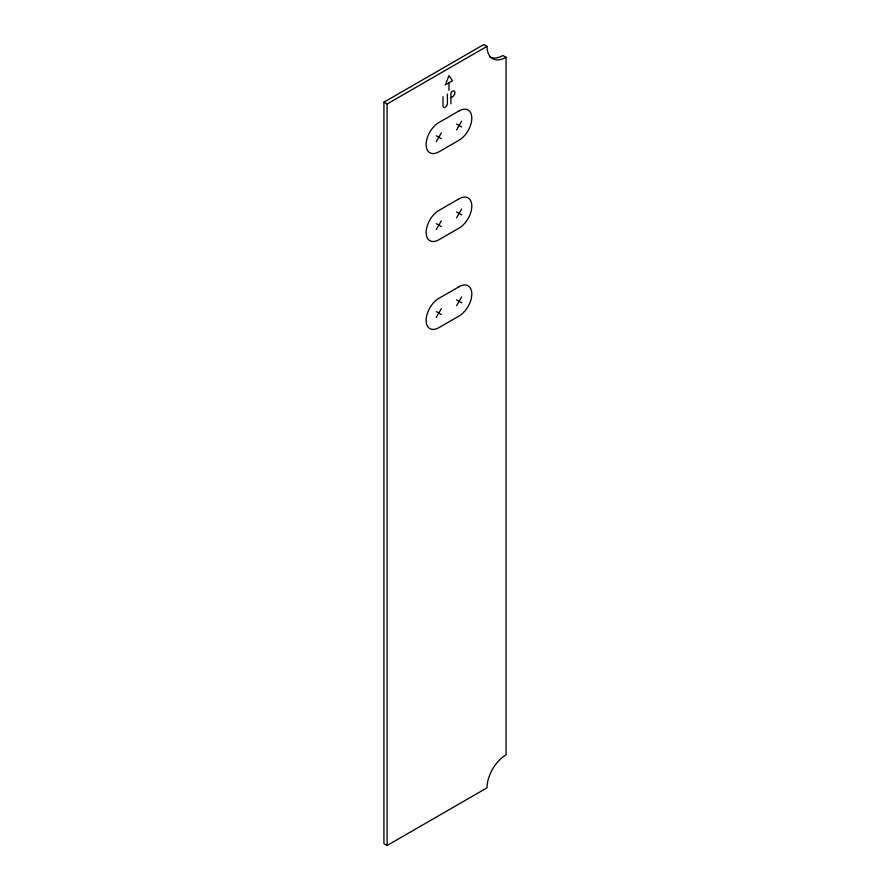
<?xml version="1.0" encoding="UTF-8"?>
<svg xmlns="http://www.w3.org/2000/svg" width="890" height="890" viewBox="0 0 890 890"><rect width="100%" height="100%" fill="white"/><g stroke="black" fill="none" stroke-linecap="round" stroke-linejoin="round"><path stroke-width="1.33" d="M436.278 141.632L441.351 132.844M456.581 129.918L461.654 121.129M436.278 229.542L441.351 220.753M456.581 217.816L461.654 209.028M436.278 317.441L441.351 308.652M456.581 305.726L461.654 296.937M383.935 102.183L483.86 44.5L487.03 46.336A26.911 15.542 -60 0 0 506.065 57.316L506.065 754.854A26.911 15.542 -60 0 0 487.03 787.817L387.117 845.5L383.935 843.664L383.935 102.183L387.117 104.019L487.03 46.336M448.716 82.97L445.367 84.895L448.961 75.628L452.554 80.745L448.961 82.814L448.961 90.279M451.174 97.588L452.476 96.832A3.46 2.002 -60 0 0 454.924 92.593A3.46 2.002 -60 0 0 452.476 91.18L452.109 91.403A1.68 0.968 -60 0 0 450.918 93.461L450.918 103.807M506.065 57.316L502.883 55.492A26.911 15.542 -60 0 1 489.433 56.827M456.581 124.055L461.654 126.981M436.278 135.77L441.351 138.707M456.581 211.965L461.654 214.891M436.278 223.679L441.351 226.605M456.581 299.863L461.654 302.8M436.278 311.589L441.351 314.515M447.392 94.117L447.392 103.44A3.104 1.791 -60 0 1 445.2 107.234A3.104 1.791 -60 0 1 443.009 105.966L443.009 96.654M387.117 104.019L387.117 845.5M459.118 110.872L438.815 122.586A17.945 10.357 -60 0 0 426.132 144.569A17.945 10.357 -60 0 0 438.815 151.89L459.118 140.175A17.945 10.357 -60 0 0 471.8 118.192A17.945 10.357 -60 0 0 459.118 110.872M459.118 198.77L438.815 210.496A17.945 10.357 -60 0 0 426.132 232.468A17.945 10.357 -60 0 0 438.815 239.799L459.118 228.074A17.945 10.357 -60 0 0 471.8 206.102A17.945 10.357 -60 0 0 459.118 198.77M459.118 286.68L438.815 298.395A17.945 10.357 -60 0 0 426.132 320.378A17.945 10.357 -60 0 0 438.815 327.698L459.118 315.983A17.945 10.357 -60 0 0 471.8 294A17.945 10.357 -60 0 0 459.118 286.68"/></g></svg>
